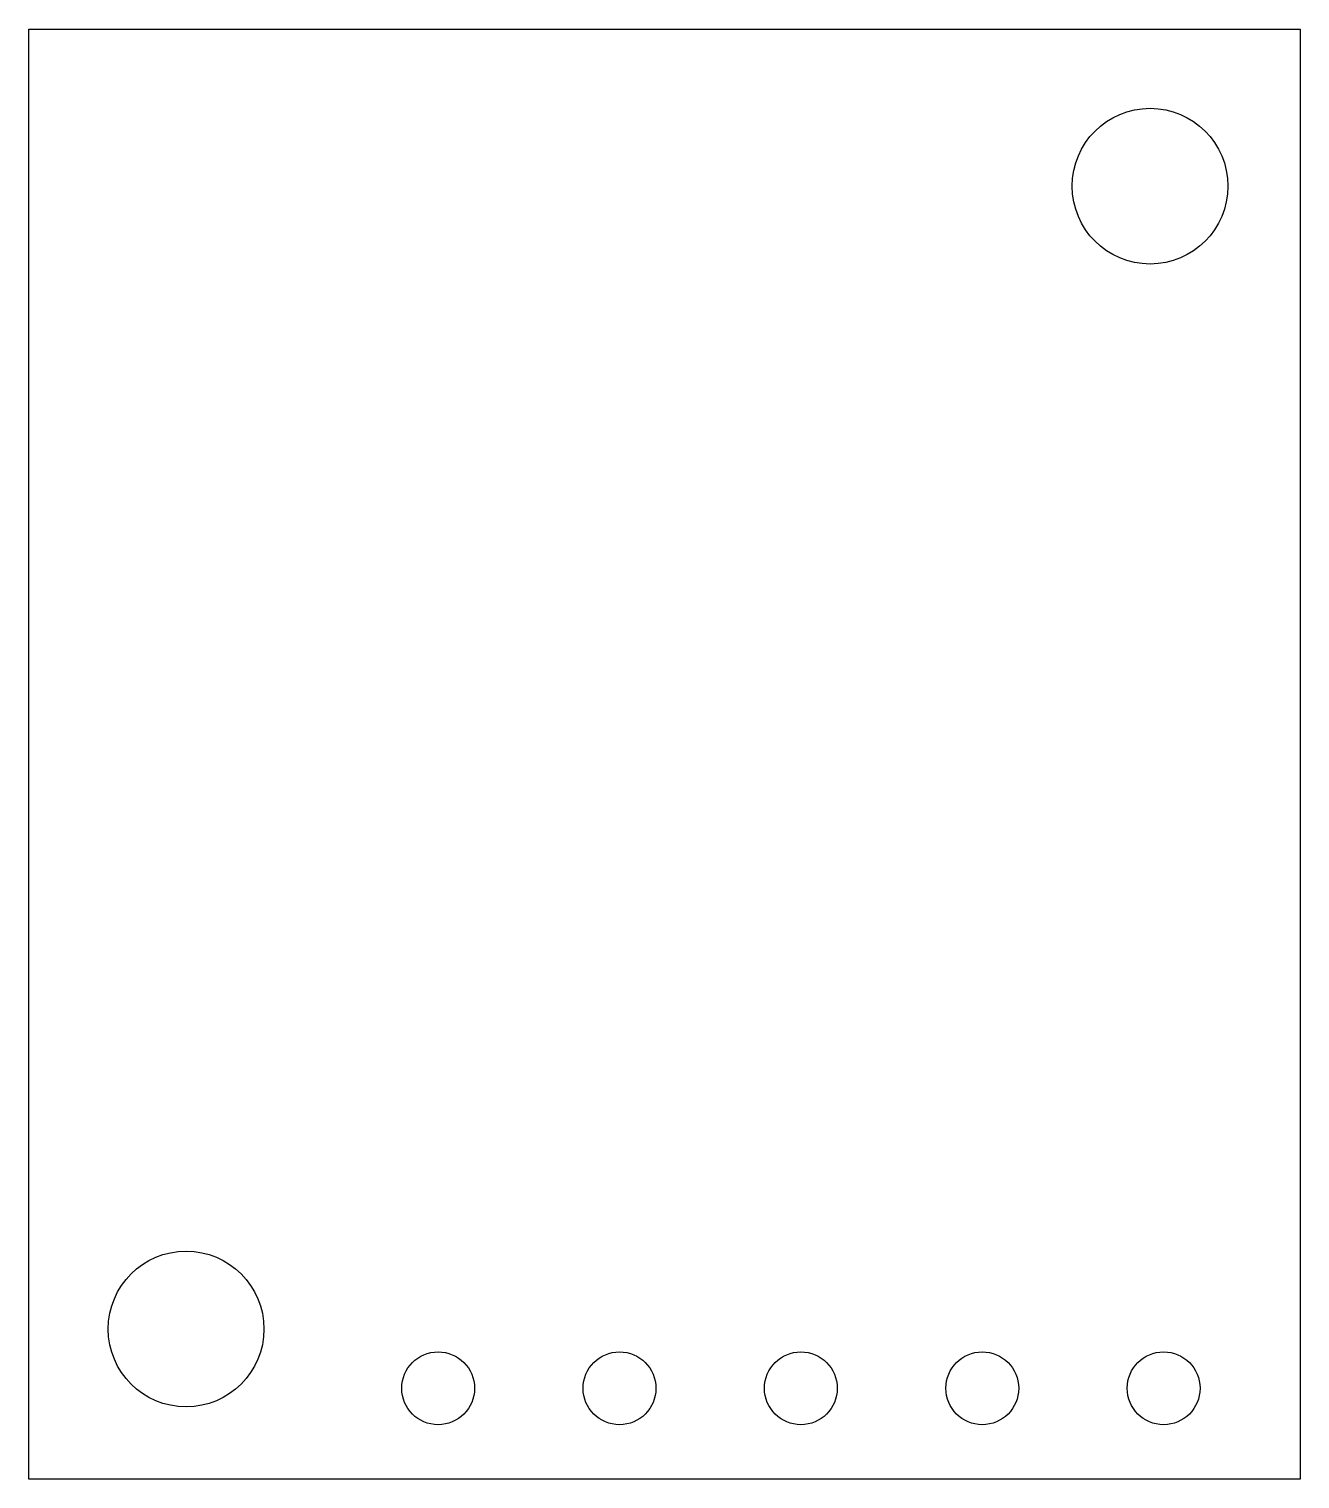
# Model space of a CAD drawing. Header units: millimetres. Extents: x 0 to 17.8, y 0 to 20.3.
import ezdxf

# ---------------------------------------------------------------- set-up
doc = ezdxf.new("R2010")
doc.units = ezdxf.units.MM
doc.layers.get('0').update_dxf_attribs({"linetype": 'CONTINUOUS'})

msp = doc.modelspace()

# ---------------------------------------------------------------- linework, layer by layer
msp.add_lwpolyline([(17.8, 0), (0, 0), (0, 20.3), (17.8, 20.3)], close=True)
for centre, radius in [((15.7, 18.1), 1.09), ((2.2, 2.1), 1.09), ((5.73, 1.27), 0.51), ((8.27, 1.27), 0.51), ((10.81, 1.27), 0.51), ((13.35, 1.27), 0.51), ((15.89, 1.27), 0.51)]:
    msp.add_circle(centre, radius)

doc.saveas('drawing.dxf')
